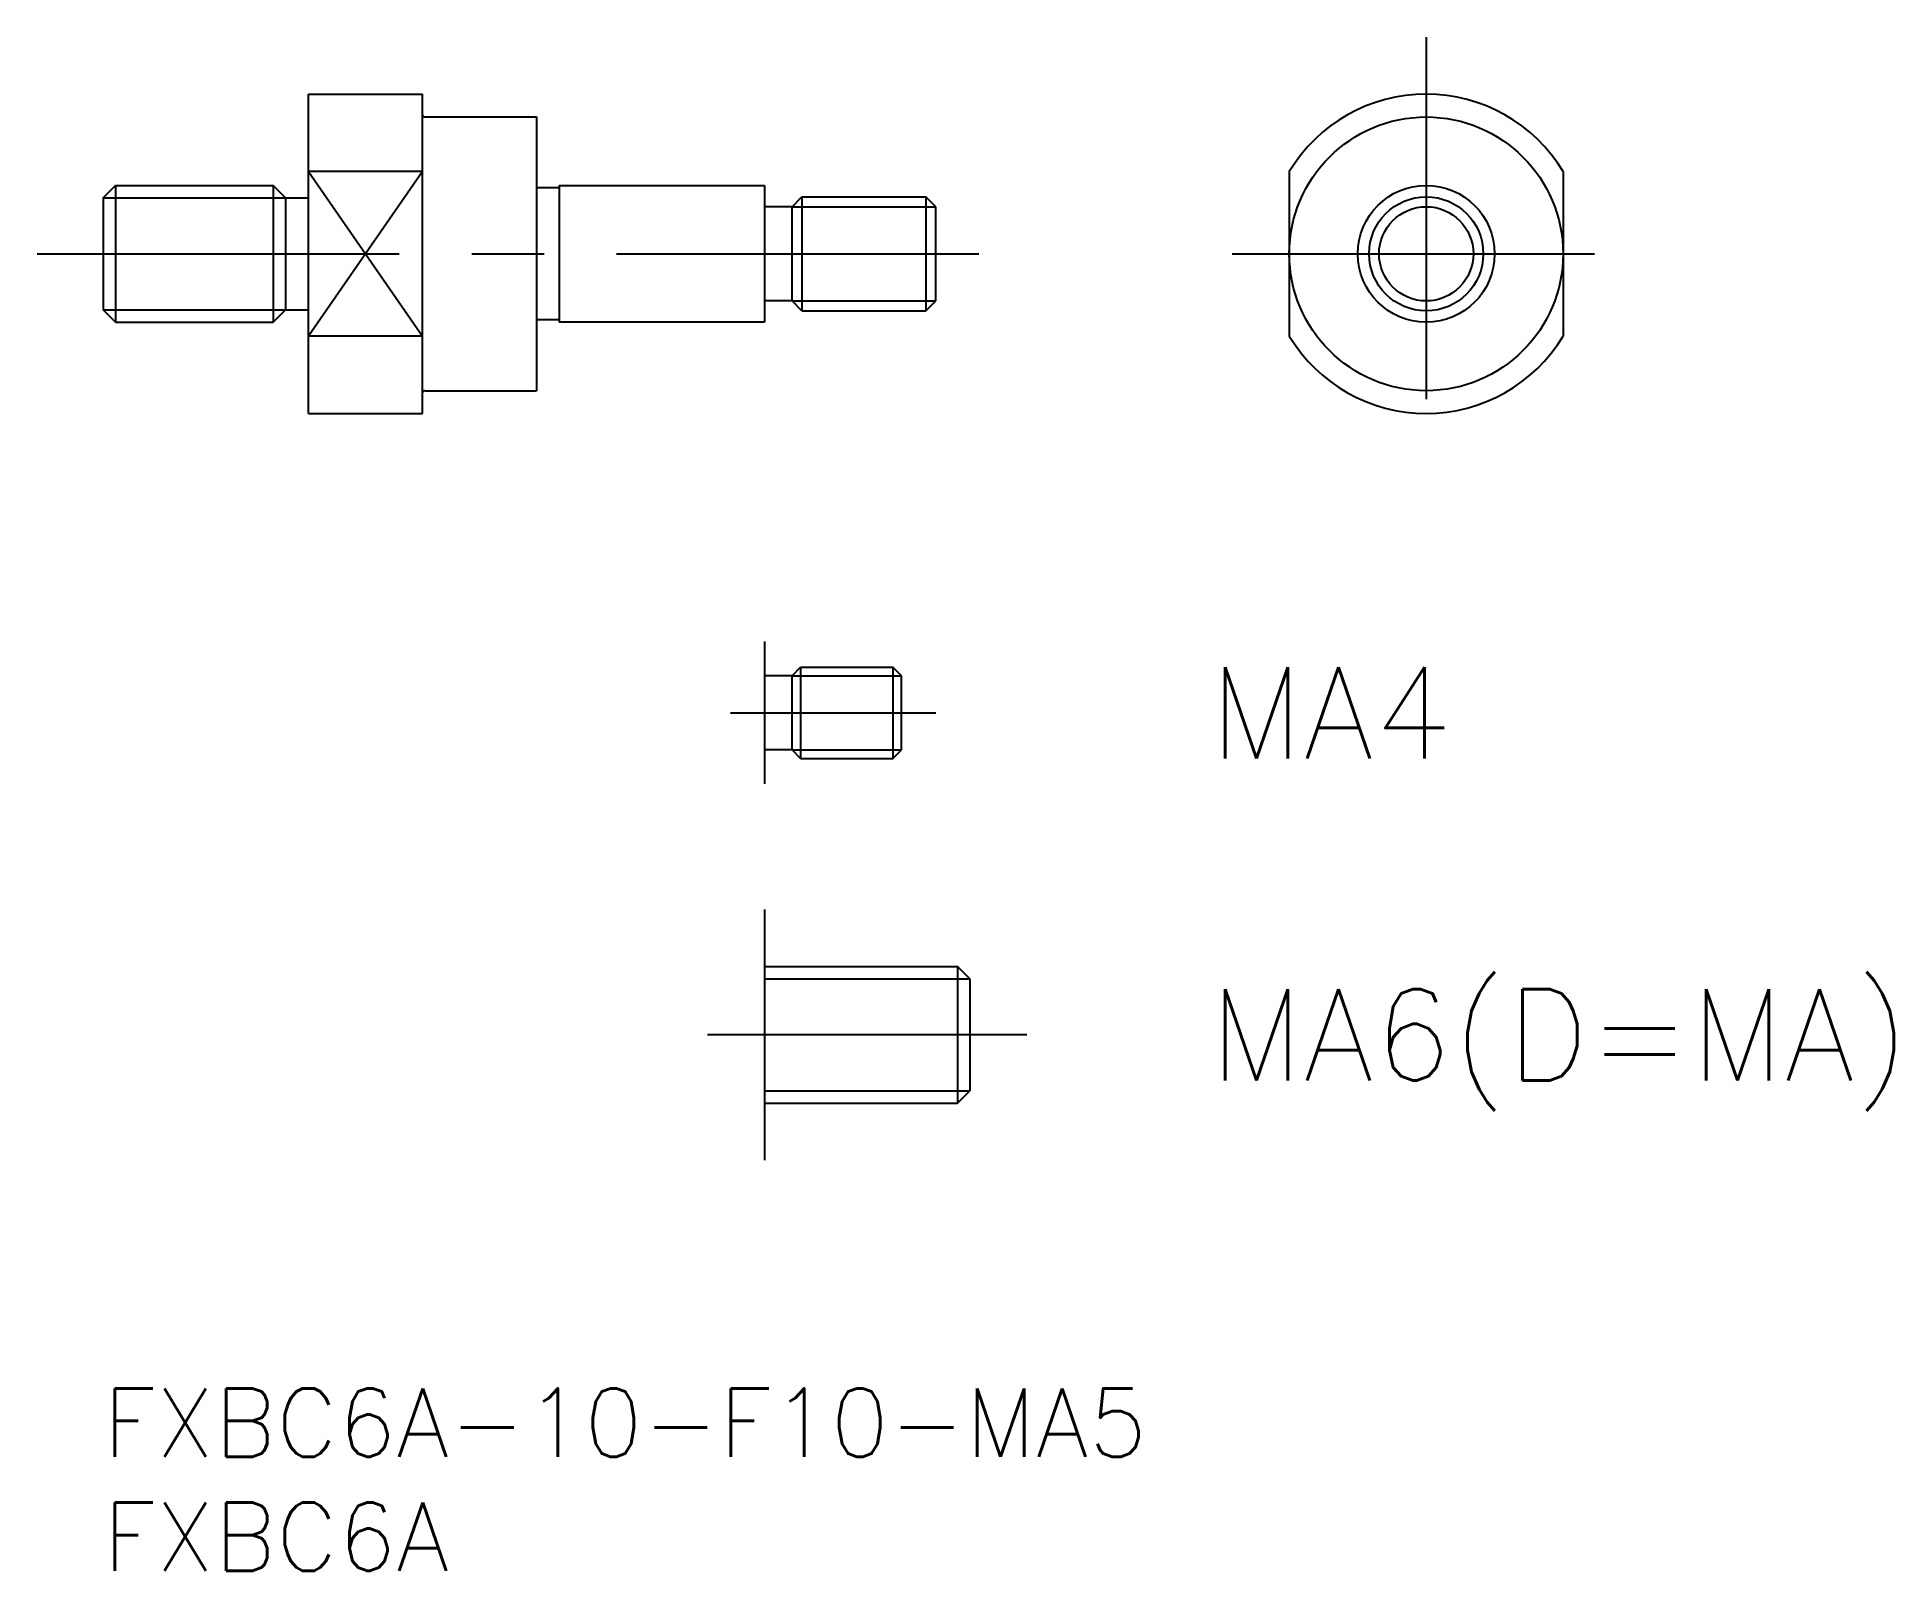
# Model space of a CAD drawing. Extents: x -2.9 to 78.5, y -8 to 59.2.
import ezdxf

# ---------------------------------------------------------------- set-up
doc = ezdxf.new("R2010")
doc.units = 0
doc.header["$LTSCALE"] = 0.5
doc.linetypes.add('CENTER', pattern=[50.8, 31.75, -6.35, 6.35, -6.35])
for name, color, linetype in [('MSM_CENTER', 1, 'CENTER'), ('MSM_CONTINUOUS', 7, 'CONTINUOUS'), ('MSM_NARROW', 5, 'CONTINUOUS'), ('MSM_PART_NUMBER', 7, 'CONTINUOUS')]:
    doc.layers.add(name, color=color, linetype=linetype)
doc.styles.get("Standard").update_dxf_attribs({"font": 'txt.shx', "height": 3, "bigfont": 'bigfont.shx'})

# ---------------------------------------------------------------- blocks, each defined once
blk = doc.blocks.new('*U4')
at = {"layer": 'MSM_PART_NUMBER'}
blk.add_text('FXBC6A-10-F10-MA5', height=3, dxfattribs=at).set_placement((0, -3))
blk = doc.blocks.new('*U5')
at = {"layer": 'MSM_PART_NUMBER'}
blk.add_text('FXBC6A', height=3, dxfattribs=at).set_placement((0, -8))
blk = doc.blocks.new('*U6')
at = {"layer": 'MSM_PART_NUMBER'}
blk.add_text('MA4', height=4, dxfattribs=at).set_placement((48.5, 27.621))
blk = doc.blocks.new('*U7')
at = {"layer": 'MSM_PART_NUMBER'}
blk.add_text('MA6(D=MA)', height=4, dxfattribs=at).set_placement((48.5, 13.5))

msp = doc.modelspace()

# ---------------------------------------------------------------- linework, layer by layer
at = {"layer": 'MSM_CENTER'}
for p, q in [((58, 59.242), (58, 40.242)), ((-2.89, 49.742), (39.5, 49.742)), ((49.5, 49.742), (66.5, 49.742)), ((27.5, 29.621), (36.5, 29.621)), ((40.5, 15.5), (26.5, 15.5))]:
    msp.add_line(p, q, dxfattribs=at)
at = {"layer": 'MSM_CONTINUOUS'}
for p, q in [((9, 42.742), (9, 56.742)), ((9, 56.742), (14, 56.742)), ((14, 42.742), (14, 56.742)), ((14.1, 55.742), (19, 55.742)), ((19, 55.742), (19, 43.742)), ((14, 53.348), (9, 53.348)), ((52, 53.348), (52, 46.136)), ((64, 53.348), (64, 46.136)), ((0, 52.2), (0.541, 52.742)), ((0, 52.2), (0, 47.283)), ((0.541, 52.742), (7.458, 52.742)), ((0.541, 52.742), (0.541, 46.742)), ((8, 52.2), (7.458, 52.742)), ((7.458, 52.742), (7.458, 46.742)), ((8, 52.2), (8, 47.283)), ((8, 52.2), (9, 52.2)), ((20, 52.642), (19, 52.642)), ((20, 52.742), (29, 52.742)), ((20, 52.742), (20, 46.742)), ((29, 52.742), (29, 46.742)), ((30.2, 51.809), (30.633, 52.242)), ((30.633, 52.242), (36.067, 52.242)), ((30.633, 52.242), (30.633, 47.242)), ((36.5, 51.809), (36.067, 52.242)), ((36.067, 52.242), (36.067, 47.242)), ((30.2, 51.809), (29, 51.809)), ((30.2, 47.675), (30.2, 51.809)), ((36.5, 47.675), (36.5, 51.809)), ((0.541, 46.742), (0, 47.283)), ((7.458, 46.742), (8, 47.283)), ((8, 47.283), (9, 47.283)), ((30.2, 47.675), (29, 47.675)), ((30.633, 47.242), (30.2, 47.675)), ((30.633, 47.242), (36.067, 47.242)), ((36.067, 47.242), (36.5, 47.675)), ((0.541, 46.742), (7.458, 46.742)), ((20, 46.842), (19, 46.842)), ((29, 46.742), (20, 46.742)), ((14, 46.136), (9, 46.136)), ((14.1, 43.742), (19, 43.742)), ((9, 42.742), (14, 42.742)), ((29, 32.742), (29, 26.5)), ((30.2, 31.242), (29, 31.242)), ((30.2, 31.242), (30.579, 31.621)), ((30.2, 28), (30.2, 31.242)), ((30.579, 31.621), (34.621, 31.621)), ((30.579, 31.621), (30.579, 27.621)), ((35, 31.242), (34.621, 31.621)), ((34.621, 31.621), (34.621, 27.621)), ((35, 28), (35, 31.242)), ((30.2, 28), (29, 28)), ((30.579, 27.621), (30.2, 28)), ((34.621, 27.621), (35, 28)), ((30.579, 27.621), (34.621, 27.621)), ((29, 21), (29, 10)), ((29, 18.5), (37.458, 18.5)), ((38, 17.958), (37.458, 18.5)), ((37.458, 18.5), (37.458, 12.5)), ((38, 17.958), (38, 13.042)), ((37.458, 12.5), (38, 13.042)), ((29, 12.5), (37.458, 12.5))]:
    msp.add_line(p, q, dxfattribs=at)
for radius in [6, 3, 2.5]:
    msp.add_circle((58, 49.742), radius, dxfattribs=at)
for centre, radius, start, end in [((58, 49.742), 7, 31.00272, 148.99728), ((14.1, 55.842), 0.1, 180, 270), ((58, 49.742), 7, 211.00272, 328.99728), ((14.1, 43.642), 0.1, 90, 180)]:
    msp.add_arc(centre, radius, start, end, dxfattribs=at)
at = {"layer": 'MSM_NARROW'}
for p, q in [((9, 53.348), (14, 46.136)), ((14, 53.348), (9, 46.136)), ((0, 52.2), (8, 52.2)), ((30.2, 51.809), (36.5, 51.809)), ((0, 47.283), (8, 47.283)), ((30.2, 47.675), (36.5, 47.675)), ((30.2, 31.242), (35, 31.242)), ((30.2, 28), (35, 28)), ((29, 17.958), (38, 17.958)), ((29, 13.042), (38, 13.042))]:
    msp.add_line(p, q, dxfattribs=at)
msp.add_circle((58, 49.742), 2.067, dxfattribs=at)

# ---------------------------------------------------------------- block references
at = {"layer": 'MSM_CONTINUOUS'}
for name in ['*U6', '*U7', '*U4', '*U5']:
    msp.add_blockref(name, (0, 0), dxfattribs=at)

doc.saveas('drawing.dxf')
